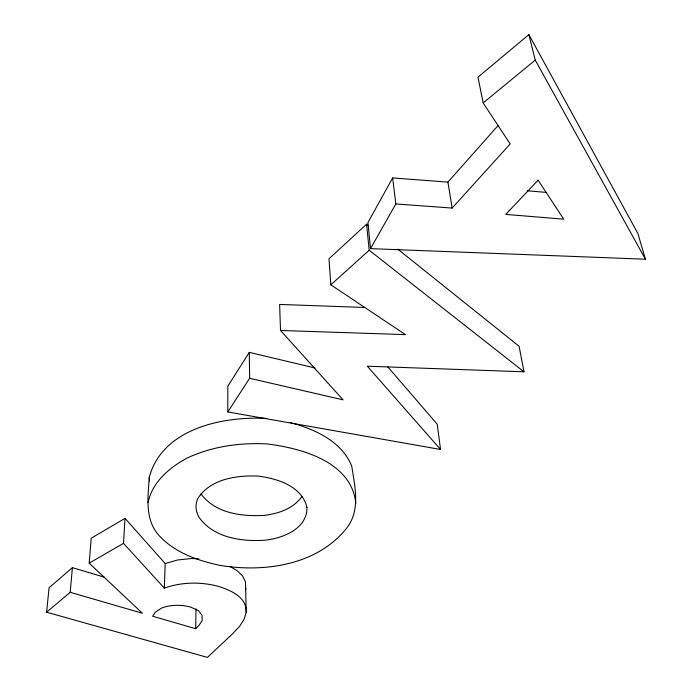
<?xml version="1.0" encoding="UTF-8"?>
<svg xmlns="http://www.w3.org/2000/svg" width="692" height="692" viewBox="0 0 692 692"><rect width="100%" height="100%" fill="white"/><g stroke="black" fill="none" stroke-linecap="round" stroke-linejoin="round"><path stroke-width="1.04" d="M387.433 366.457L437.232 424.213L440.545 449.463L227.806 411.939L227.815 386.171L249.284 352.384L315.085 367.997M195.663 628.708L198.829 625.62L202.194 620.577L202.09 615.344L198.414 610.664L191.053 607.265A27.222 14.636 0.3 0 0 161.643 608.034L155.371 612.126L152.629 616.217L195.663 628.708L196.026 608.83M246.188 612.498C247.234 597.378 230.739 590.293 218.741 586.461C200.948 581.643 181.745 581.946 164.315 588.096L165.206 563.556L125.027 518.343L91.18 538.229L89.19 563.124L142.422 613.259L70.195 592.3L46.589 612.212L207.444 657.4L232.901 633.5L239.717 626.173L244.164 619.167L246.188 612.498L245.513 581.946L242.615 576.029L237.226 570.727L230.202 566.558M290.268 422.578C314.696 429.152 341.563 441.115 351.718 466.053C354.849 486.268 360.541 509.355 347.349 527.243C317.983 565.252 264.43 572.786 219.727 565.329C198.241 560.676 176.27 553.228 160.57 537.13C144.343 521.154 147.898 497.617 149.29 477.16C162.412 428.443 223.032 416.022 266.74 418.435M164.315 588.096L123.505 543.358L125.027 518.343M70.195 592.3L72.401 567.656L104.38 577.214M46.589 612.212L49.08 587.733L72.401 567.656M245.375 590.259L245.945 588.338M148.088 502.47C152.326 482.03 169.462 467.61 187.013 458.087C211.994 446.392 239.968 442.447 267.363 443.961C301.971 448.269 351.631 461.945 355.818 503.369M498.266 125.339L447.923 182.117L392.649 177.93L367.91 222.599L370.523 248.644L645.411 259.206L637.903 233.515L528.87 34.6L477.999 77.184L483.154 102.909L510.186 143.953L452.144 208.067L395.824 203.95L370.523 248.644M227.806 411.939L249.648 378.273L249.284 352.384M301.876 496.545C293.443 508.603 278.469 513.654 264.439 515.376C241.958 516.725 215.221 513.395 200.983 493.898M368.274 225.531L366.596 224.182L328.985 258.773L330.828 284.827L405.443 334.625L280.528 330.465L279.62 304.445L364.701 307.456M330.828 284.827L369.182 250.227L366.596 224.182M483.154 102.909L535.245 60.117L528.87 34.6M89.19 563.124L123.505 543.358M165.206 563.556L177.55 559.984L191.658 558.513L198.812 558.851M397.77 249.137L519.095 346.26L524 371.812L367.322 366.198L440.545 449.463M527.399 190.793L546.741 192.437M249.648 378.273L343.076 399.855L280.528 330.465M369.182 250.227L524 371.812M535.245 60.117L645.411 259.206M447.923 182.117L452.144 208.067M392.649 177.93L395.824 203.95M149.29 477.16L149.394 481.148M306.911 507.366C307.551 528.627 282.777 538.411 264.975 540.201C241.465 541.741 213.811 537.952 199.106 517.417C195.801 511.743 194.841 504.849 197.713 498.794C210.048 478.942 236.283 475.214 257.779 476.07C276.973 478.345 301.997 486.104 306.911 507.366M538.116 180.188L505.748 214.399L563.721 219.174L538.116 180.188"/></g></svg>
